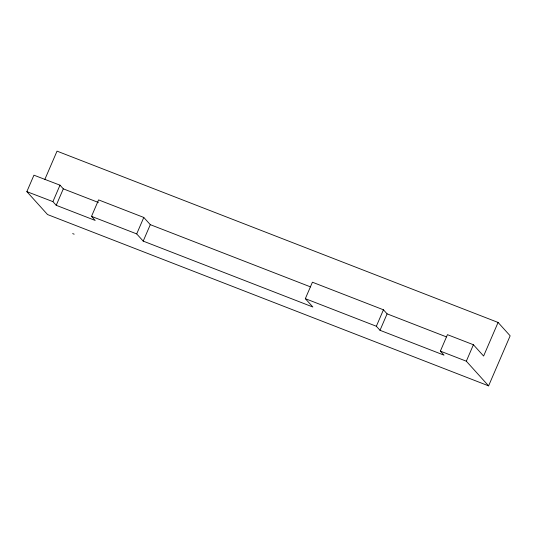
<?xml version="1.0" encoding="UTF-8"?>
<svg xmlns="http://www.w3.org/2000/svg" width="537" height="537" viewBox="0 0 537 537"><rect width="100%" height="100%" fill="white"/><g stroke="black" fill="none" stroke-linecap="round" stroke-linejoin="round"><path stroke-width="0.81" d="M44.86 179.385L57.029 151.139L498.081 322.448L510.15 335.813L488.596 385.861L47.545 214.552L26.85 191.635L33.938 175.183L59.996 185.178L63.312 188.843L98.392 202.469M310.567 286.906L150.293 224.654L143.788 217.451L98.6 199.898L91.512 216.357L95.203 220.438L56.224 205.302L52.915 201.63L59.996 185.178M56.224 205.302L63.312 188.843M446.422 336.887L387.09 313.843L383.438 309.795L312.42 282.214L305.331 298.666L312.863 307.01L143.204 241.113L136.7 233.904L143.788 217.451M143.204 241.113L150.293 224.654M498.081 322.448L483.609 356.038L473.412 344.741L447.449 334.658L440.367 351.117L444.018 355.158L380.008 330.295L376.35 326.254L383.438 309.795M380.008 330.295L387.09 313.843M488.596 385.861L466.324 361.2L473.412 344.741M74.16 234.186L72.67 233.608M26.85 191.635L52.915 201.63M305.331 298.666L376.35 326.254M440.367 351.117L466.324 361.2M91.512 216.357L136.7 233.904"/></g></svg>
